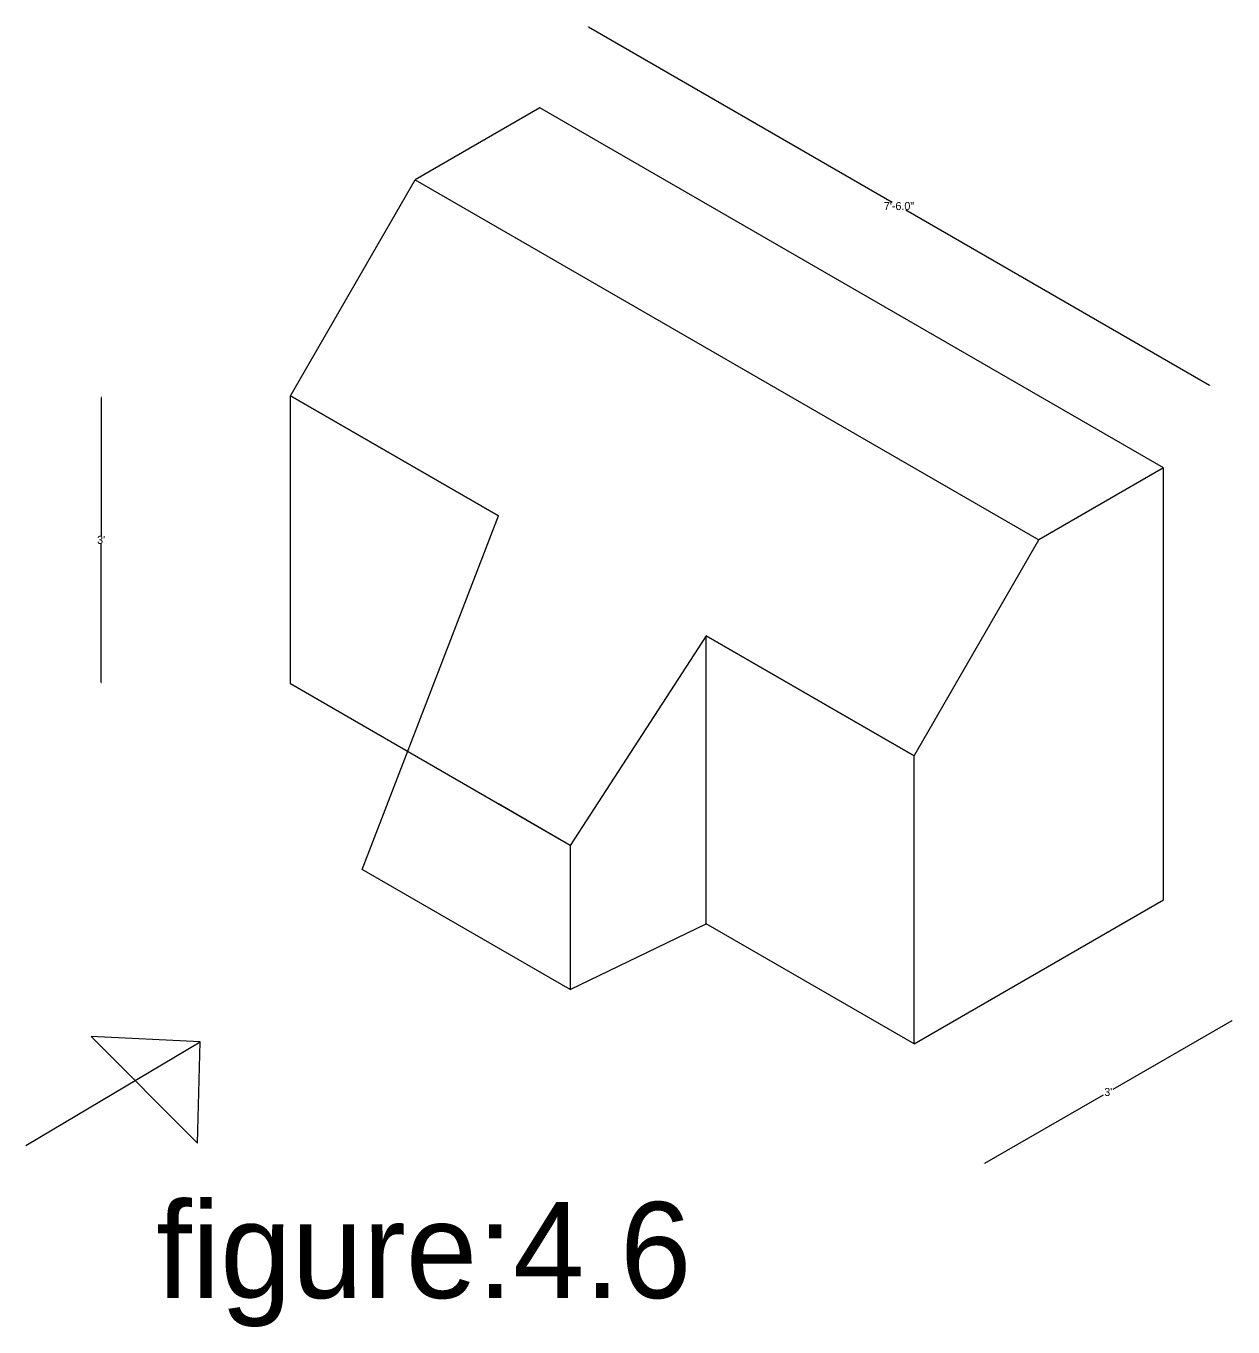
# Model space of a CAD drawing. Header units: inches. Extents: x -394 to 552, y -60 to 150.
# Drawn here: x 400.8 to 551.6, y -59.5 to 103.1 of the extents above; entities that cross this region are included whole.
import ezdxf

# ---------------------------------------------------------------- set-up
doc = ezdxf.new("R2010")
doc.units = ezdxf.units.IN
doc.header["$MEASUREMENT"] = 0
doc.dimstyles.get("Standard").update_dxf_attribs({"dimtxt": 1, "dimasz": 0.18, "dimexe": 0.18, "dimexo": 0.0625, "dimgap": 0, "dimtad": 0, "dimtih": 1, "dimtoh": 1, "dimdec": 1, "dimzin": 0, "dimdsep": 46, "dimlunit": 3, "dimtxsty": 'Standard', "dimcen": 0, "dimse1": 1, "dimse2": 1, "dimadec": 0, "dimazin": 0, "dimtfac": 1, "dimtdec": 1, "dimtofl": 0, "dimtmove": 0, "dimatfit": 3, "dimfxl": 1, "dimtolj": 1, "dimtzin": 0, "dimarcsym": 0})

# ---------------------------------------------------------------- blocks, each defined once
blk = doc.blocks.new('*D75')
at = {"color": 0, "lineweight": -2}
for p, q in [((551.45, -21.26), (536.6, -29.84)), ((520.58, -39.08), (535.43, -30.51))]:
    blk.add_line(p, q, dxfattribs=at)
at = {"color": 0}
for points in [[(551.43, -21.24), (551.46, -21.29), (551.6, -21.17)], [(520.57, -39.06), (520.6, -39.11), (520.43, -39.17)]]:
    blk.add_solid(points, dxfattribs=at)
at = {"layer": 'Defpoints', "color": 0}
for p in [(542.93, -6.16), (551.6, -21.17), (511.76, -24.16)]:
    blk.add_point(p, dxfattribs=at)
at = {"color": 0, "insert": (536.02, -30.17), "char_height": 1, "attachment_point": 5}
blk.add_mtext("\\A1;3'", dxfattribs=at)
blk = doc.blocks.new('*D76')
at = {"color": 0, "lineweight": -2}
for p, q in [((410.16, 56.66), (410.16, 39.34)), ((410.16, 21.02), (410.16, 38.34))]:
    blk.add_line(p, q, dxfattribs=at)
at = {"color": 0}
for points in [[(410.13, 56.66), (410.19, 56.66), (410.16, 56.84)], [(410.13, 21.02), (410.19, 21.02), (410.16, 20.84)]]:
    blk.add_solid(points, dxfattribs=at)
at = {"layer": 'Defpoints', "color": 0}
for p in [(410.16, 56.84), (433.82, 56.84), (433.82, 20.84)]:
    blk.add_point(p, dxfattribs=at)
at = {"color": 0, "insert": (410.16, 38.84), "char_height": 1, "attachment_point": 5}
blk.add_mtext("\\A1;3'", dxfattribs=at)
blk = doc.blocks.new('*D77')
at = {"color": 0, "lineweight": -2}
for p, q in [((471.05, 102.98), (509, 81.07)), ((548.68, 58.16), (510.74, 80.07))]:
    blk.add_line(p, q, dxfattribs=at)
at = {"color": 0}
for points in [[(471.07, 103.01), (471.04, 102.96), (470.9, 103.07)], [(548.7, 58.19), (548.67, 58.14), (548.84, 58.07)]]:
    blk.add_solid(points, dxfattribs=at)
at = {"layer": 'Defpoints', "color": 0}
for p in [(464.99, 92.84), (548.84, 58.07), (542.93, 47.84)]:
    blk.add_point(p, dxfattribs=at)
at = {"color": 0, "insert": (509.87, 80.57), "char_height": 1, "attachment_point": 5}
blk.add_mtext('\\A1;7\'-6.0"', dxfattribs=at)

msp = doc.modelspace()

# ---------------------------------------------------------------- linework, layer by layer
for p, q in [((464.99, 92.84), (449.4, 83.84)), ((542.93, 47.84), (464.99, 92.84)), ((433.82, 56.84), (449.4, 83.84)), ((449.4, 83.84), (527.35, 38.84)), ((459.8, 41.84), (433.82, 56.84)), ((433.82, 20.84), (433.82, 56.84)), ((433.82, 56.84), (459.8, 41.84)), ((433.82, 20.84), (433.82, 56.84)), ((542.93, 47.84), (527.35, 38.84)), ((542.93, -6.16), (542.93, 47.84)), ((442.79, -2.34), (459.8, 41.84)), ((511.76, 11.84), (527.35, 38.84)), ((485.78, 26.84), (468.77, 0.66)), ((485.78, 26.84), (511.76, 11.84)), ((511.76, 11.84), (485.78, 26.84)), ((485.78, -9.16), (485.78, 26.84)), ((468.77, 0.66), (433.82, 20.84)), ((511.76, -24.16), (511.76, 11.84)), ((468.77, 0.66), (459.8, 5.84)), ((468.77, 0.66), (468.77, -17.34)), ((468.77, -17.34), (442.79, -2.34)), ((511.76, -24.16), (542.93, -6.16)), ((468.77, -17.34), (485.78, -9.16)), ((511.76, -24.16), (485.78, -9.16)), ((511.76, -24.16), (485.78, -9.16)), ((511.76, -24.16), (485.78, -9.16)), ((511.76, -24.16), (485.78, -9.16)), ((511.76, -24.16), (485.78, -9.16)), ((511.76, -24.16), (485.78, -9.16)), ((400.77, -36.87), (422.55, -23.89)), ((422.55, -23.89), (408.9, -23.24)), ((408.9, -23.24), (422.22, -36.54)), ((422.22, -36.54), (422.55, -23.89))]:
    msp.add_line(p, q)

# ---------------------------------------------------------------- texts
at = {"insert": (417.02, -43.92), "char_height": 12, "width": 131.6167, "attachment_point": 1}
msp.add_mtext('figure:4.6', dxfattribs=at)

# ---------------------------------------------------------------- dimensions: what is measured, and where the dimension line sits
for p1, p2, distance, picture, middle in [((464.99, 92.84), (542.93, 47.84), 11.81, '*D77', (509.87, 80.57)), ((433.82, 20.84), (433.82, 56.84), 23.65, '*D76', (410.16, 38.84)), ((511.76, -24.16), (542.93, -6.16), -17.34, '*D75', (536.02, -30.17))]:
    dim = msp.add_aligned_dim(p1=p1, p2=p2, distance=distance, dimstyle='Standard')
    dim.commit()
    dim.dimension.update_dxf_attribs({"geometry": picture, "text_midpoint": middle})

doc.saveas('drawing.dxf')
